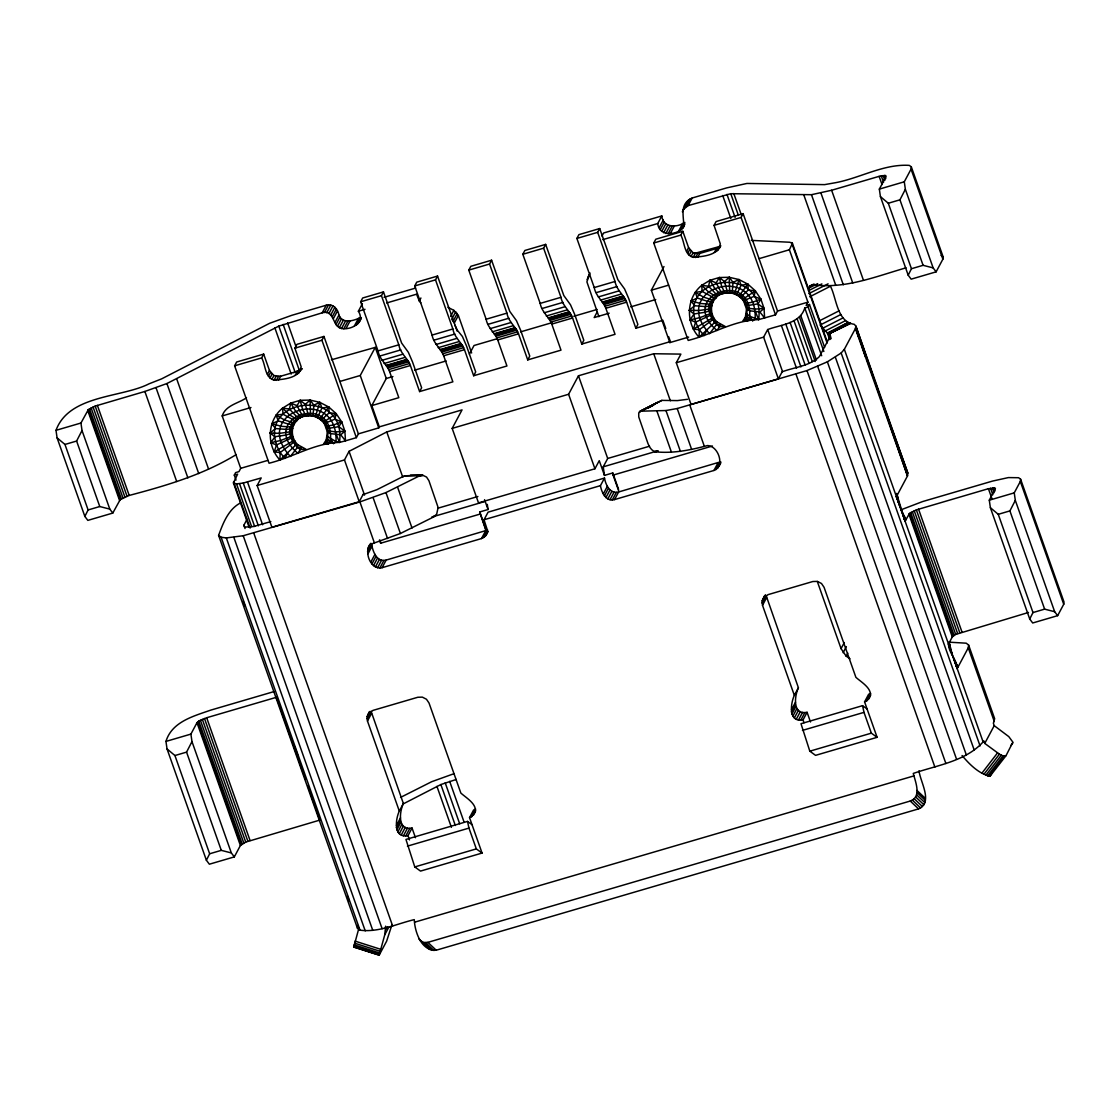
<?xml version="1.0" encoding="UTF-8"?>
<svg xmlns="http://www.w3.org/2000/svg" width="1120" height="1120" viewBox="0 0 1120 1120"><rect width="100%" height="100%" fill="white"/><g stroke="black" fill="none" stroke-linecap="round" stroke-linejoin="round"><path stroke-width="1.5" d="M279.944 460.04C266.42 445.662 266.952 420.798 282.576 408.142L289.254 414.666L296.534 419.16L305.48 415.184L315.476 416.22L323.82 421.974L327.348 431.886L325.654 444.178C342.132 397.474 261.996 414.456 300.034 449.47L305.97 449.218L297.976 444.836L295.19 445.55L279.944 460.04L280.14 452.564C250.558 398.706 347.256 384.86 339.5 442.4C314.37 443.128 293.048 457.31 269.052 463.232L234.612 365.82L236.642 362.026L263.676 354.102L269.458 370.482L273.938 375.55L280.672 376.222L297.304 371.35L301.07 369.04C296.786 378.602 283.276 379.26 274.092 380.142C264.642 377.496 265.692 364.882 261.646 357.896L263.676 354.102M699.09 337.246C685.566 322.868 686.098 297.99 701.722 285.334L708.4 291.858L715.68 296.352L724.626 292.39L734.636 293.412L742.966 299.166L746.508 309.078L744.8 321.384C761.278 274.68 681.142 291.662 719.194 326.676L725.13 326.41L717.136 322.042L714.35 322.756L699.09 337.246L699.3 329.756C669.718 275.912 766.402 262.052 758.646 319.606C733.516 320.32 712.208 334.502 688.198 340.438L653.758 243.012L655.788 239.218L682.822 231.294L688.604 247.674L693.084 252.742L699.818 253.428L716.45 248.542L720.216 246.232C715.932 255.794 702.422 256.452 693.238 257.348C683.802 254.688 684.838 242.088 680.792 235.102L682.822 231.294M328.174 444.122L327.866 439.432L325.878 440.44L328.174 444.122L330.358 441.546C335.538 390.124 256.368 418.306 297.864 453.278L301.7 447.524L297.304 447.566L290.374 456.47C249.06 411.698 338.212 383.852 336.028 441.616L333.55 443.548L327.866 439.432L327.194 436.282L336.028 441.616L339.5 442.4L345.478 440.846L356.37 437.654L358.4 433.86L378.77 427.882L379.316 426.874L670.39 341.586L668.654 336.686M747.334 321.314L747.012 316.624L745.038 317.632L747.334 321.314L749.518 318.752C754.684 267.33 675.514 295.498 717.01 330.484L720.86 324.716L716.45 324.758L709.534 333.662C668.206 288.89 757.372 261.044 755.174 318.808L752.696 320.74L747.012 316.624L746.34 313.474L750.05 316.456L758.646 319.606L775.516 314.846L777.546 311.052L807.912 302.162L789.39 249.76L792.414 243.292L789.726 242.242L751.324 240.38M896.924 494.354L897.484 496.3L896.896 495.446L896.42 496.664L898.408 500.5L896.532 493.43L905.1 521.22L909.524 513.394L916.356 509.88L988.414 488.698L995.442 488.222L989.296 500.192L990.374 507.696L1029.728 619.024L1032.696 622.986L1057.644 615.664L1063.734 604.268L1064 601.986L1020.6 479.192L1018.57 477.722L1008.378 477.582L992.474 481.096L922.614 501.564L900.606 509.964M902.188 512.54L905.1 521.22L905.422 518.294L901.264 510.328M953.358 657.678L957.194 668.57C957.572 660.38 948.416 652.848 948.5 644.014L948.976 642.796L952.504 655.284M310.52 415.058L300.706 416.584L296.562 420.91L294.896 420.7L282.996 414.204L282.576 408.142L290.78 403.074L300.174 400.33L310.086 400.078L310.52 415.058L320.012 418.572L326.62 426.174L333.522 424.984L341.726 421.932L344.89 431.2L345.478 440.846L340.76 434.798L331.086 433.664L327.348 431.886L328.216 430.892L335.888 431.928L344.89 431.2L338.856 426.664L329.798 428.134L326.34 427.546L326.62 426.174M729.68 292.264L719.866 293.79L715.708 298.102L714.042 297.892L702.156 291.41L701.722 285.334L709.94 280.28L719.32 277.522L729.232 277.284L729.68 292.264L739.172 295.778L745.766 303.38L752.682 302.19L760.886 299.138L764.036 308.406L764.624 318.038L759.906 311.99L750.246 310.856L746.508 309.078L747.376 308.084L755.034 309.12L764.036 308.406L758.016 303.856L748.958 305.34L745.486 304.752L745.766 303.38M488.138 531.412L485.254 536.256L481.488 538.566L382.102 567.686C370.58 570.108 363.944 552.552 370.02 544.208M367.01 718.83L371.07 711.242L403.368 803.488C399.448 811.832 397.194 830.872 412.048 828.044L407.988 835.646C393.134 838.474 395.388 819.42 399.308 811.09L367.472 721.042L367.15 716.618L369.488 711.494M590.058 273.014L586.894 281.834L598.906 316.708M683.088 209.72L688.128 205.604L730.758 193.704L811.468 194.698L831.628 190.26L879.13 176.344L885.654 175.504L886.102 176.442L879.34 189.112L880.418 196.616L908.194 275.198L911.162 279.16L936.11 271.852L942.872 259.182L943.138 256.9L911.316 166.838L909.286 165.382C883.848 163.744 860.188 178.038 835.688 182.672L824.6 184.632L746.914 183.456L726.74 187.88L692.174 198.002C678.944 203.798 684.068 216.734 683.76 226.828C677.544 235.578 659.05 237.146 657.748 223.538L661.808 215.936C662.998 227.808 676.9 227.99 684.838 222.432L680.778 230.034M762.048 603.092L766.108 595.504L798.406 687.75C794.486 696.094 792.232 715.134 807.086 712.306L803.026 719.908C788.172 722.736 790.426 703.682 794.346 695.352L762.51 605.304L762.174 600.88L764.526 595.756M297.304 447.566L297.976 444.836C291.27 438.816 290.22 427.574 296.562 420.91L296.534 419.16M716.45 324.758L717.136 322.042C710.416 316.022 709.38 304.78 715.708 298.102L715.68 296.352M906.052 267.834C875.63 276.514 845.026 289.31 812.672 284.676L809.62 286.23L808.556 290.668L821.87 283.892M919.002 770.798C920.402 782.39 933.366 802.144 918.554 808.892L436.198 950.222C421.19 951.356 414.75 931.476 414.274 919.632C396.55 923.846 378.644 932.666 360.024 930.174L357.49 928.34L218.596 535.402C222.978 523.418 228.382 508.97 240.786 502.796M249.144 527.366L233.422 482.902L237.608 474.152L234.29 475.132L236.026 480.074M247.044 519.302L243.88 525.224L244.762 527.114L253.596 526.512L270.816 521.612M357.49 928.34L357.826 925.484M936.11 271.852L933.142 267.89L905.366 189.294L904.288 181.804L911.05 169.134L911.316 166.838M1057.644 615.664L1054.676 611.716L1015.322 500.374L1014.244 492.87L1020.334 481.474L1020.6 479.192M809.76 296.786L830.452 286.244C836.64 298.088 836.85 321.958 854.224 324.296L855.862 326.06L907.844 473.102L907.494 475.93L896.42 496.664L900.41 507.934M954.282 659.89L957.194 668.57L968.254 647.836L968.604 645.022L966.196 643.188L949.158 642.18M962.08 755.524C969.304 764.148 978.754 773.766 989.982 776.216L1006.026 755.664L1012.9 742.168L1008.798 736.624L994.224 725.662L993.37 723.254L994.658 718.69L968.604 645.022M391.86 925.05L386.624 941.206L379.162 955.178L353.752 947.072L358.876 928.242M379.162 955.178L384.776 934.724L385.602 926.17M308.476 415.66L305.354 404.348L310.086 400.078L313.866 405.16L313.012 416.094M727.636 292.852L724.5 281.554L729.232 277.284L733.012 282.366L732.172 293.286M855.4 328.58L855.862 326.06L907.494 475.93L855.4 328.58L844.34 349.314L841.162 352.996L827.372 361.83L806.988 370.566L677.194 408.52L665.966 410.536L640.178 411.194L638.722 413.28L638.75 416.934L648.004 443.604C649.432 447.104 651.77 451.178 655.83 451.864C673.4 453.6 690.648 450.016 707.504 445.564C718.312 445.802 725.382 466.116 713.93 470.47L614.558 499.59C606.088 502.012 601.552 492.408 600.446 485.646L604.506 478.058C605.612 484.806 610.148 494.41 618.604 491.988L720.048 461.958L715.988 469.56M293.076 437.29L276.472 444.948L274.246 451.906L292.292 441.42L293.076 437.29L290.584 436.73L280.49 440.524L270.872 442.694L274.89 436.758L286.328 434.994L292.236 432.936L290.164 431.83L279.874 433.314L270.046 433.062L275.506 428.554L286.748 429.422L292.558 428.554L291.074 427.056L281.218 426.286L271.838 423.668L278.264 420.868L288.624 424.2L294.042 424.452L293.244 422.73L284.41 419.916L276.108 415.17L282.996 414.204M712.236 314.496L695.618 322.14L693.392 329.098L711.452 318.612L712.236 314.496L709.73 313.936L699.636 317.716L690.018 319.9L694.036 313.964L705.488 312.2L711.382 310.128L709.31 309.036L699.02 310.506L689.206 310.268L694.652 305.746L705.908 306.614L711.718 305.76L710.22 304.262L700.364 303.478L690.984 300.874L697.424 298.06L707.784 301.392L713.188 301.658L712.39 299.936L703.556 297.122L695.268 292.362L702.156 291.41M419.888 940.394L423.514 942.48L427.896 942.354L910.252 801.038C922.012 796.81 915.348 781.718 913.262 773.43C937.188 765.142 966.658 761.222 983.906 740.978L984.76 743.4L999.432 754.18L1002.988 755.902L1006.026 755.664M299.964 418.152L296.184 416.15L289.394 409.024L290.78 403.074L297.01 405.664L301.364 413.868L304.024 416.36M719.124 295.344L715.344 293.356L708.54 286.23L709.94 280.28L716.17 282.87L720.524 291.06L723.184 293.552M315.476 416.22L319.844 402.36L310.086 400.078M734.636 293.412L738.99 279.552L729.232 277.284M324.226 423.556L334.908 419.174L336.224 413.672L328.762 406.994L319.844 402.36L313.866 405.16M743.386 300.762L754.054 296.38L755.384 290.878L747.908 284.186L738.99 279.552L733.012 282.366M299.04 372.834L301.154 366.73L294.91 348.152L296.94 344.358L323.96 336.434L358.4 433.86M356.44 325.066L360.486 317.464C353.976 320.824 342.398 324.24 338.912 315.056C338.058 309.092 332.654 303.282 326.256 305.214L291.69 315.35L269.654 323.274L161.658 378.854L148.932 383.866C121.45 397.894 69.104 394.618 56 430.332L57.078 437.836L84.854 516.418L87.836 520.38L112.784 513.072L109.802 509.11L82.026 430.528L80.948 423.024L88.34 409.612L95.186 406.098L144.872 391.468L166.922 383.53L278.81 326.116L322.196 312.816C334.348 309.246 332.22 326.41 341.516 328.524C351.344 330.288 365.694 322.42 358.358 311.248L362.418 303.66M486.528 534.45L487.382 530.152L484.022 519.764L488.082 512.162L604.506 478.058M686.42 204.218L687.148 202.132M718.2 250.026L720.314 243.922L714.056 225.358L716.086 221.55L743.12 213.64L777.546 311.052M290.584 436.73L292.236 432.936M709.73 313.936L711.382 310.128M317.338 417.634L321.972 408.058L319.844 402.36M736.484 294.826L741.132 285.25L738.99 279.552M287.28 453.516L284.97 458.444L280.14 452.564L274.246 451.906M706.426 330.708L704.13 335.636L699.3 329.756L693.392 329.098M84.854 516.418L88.116 509.95L64.96 444.458L57.078 437.836M307.776 785.68L319.928 820.064L245.728 842.086L240.394 845.502L234.318 856.898L209.37 864.206L206.388 860.244L209.65 853.776L174.93 755.538L167.034 748.916L165.956 741.412C171.934 721.7 193.592 716.156 210.714 710.136L273.924 691.614M908.194 275.198L911.442 268.73L888.3 203.238L880.418 196.616M1029.728 619.024L1032.99 612.556L998.256 514.318L990.374 507.696M64.96 444.458L76.608 441.042L82.026 430.528M174.93 755.538L186.564 752.122L191.982 741.594L190.904 734.104L196.994 722.694L198.786 721.112L206.668 717.738L276.528 697.27L305.452 779.128M888.3 203.238L899.948 199.822L905.366 189.294M998.256 514.318L1009.904 510.902L1015.322 500.374M112.784 513.072L120.176 499.66L129.206 495.432C166.25 485.66 203.28 474.754 236.208 454.608M234.29 475.132L235.634 472.598L238.966 471.618L240.716 468.328L222.194 415.94C225.61 405.202 238.364 403.424 246.498 397.768M267.428 374.276L269.458 370.482M268.464 376.306L270.494 372.512M269.99 378.042L272.02 374.248M271.908 379.344L273.938 375.55M274.092 380.142L276.122 376.348M276.388 380.38L278.418 376.572M278.642 380.03L280.672 376.222M322.196 312.816L326.256 305.214M324.45 312.466L328.51 304.864M326.746 312.69L330.792 305.102M295.274 375.158L297.304 371.35M328.93 313.488L332.976 305.886M297.332 374.248L299.348 370.44L283.164 324.408M300.3 371.028L301.658 368.494M330.848 314.804L334.908 307.202M332.374 316.526L336.434 308.938M333.41 318.57L337.456 310.968M294.91 348.152L321.93 340.242L323.96 336.434M334.852 322.658L338.912 315.056M335.888 324.688L339.948 317.1M337.414 326.424L341.474 318.822M339.332 327.726L343.392 320.138M363.286 494.088L359.226 501.69L271.908 527.268L257.152 485.52L261.198 477.932L243.264 483.042L236.516 483.91L233.422 482.902M341.516 328.524L345.576 320.936M343.812 328.762L347.872 321.16M346.066 328.412L350.126 320.81M379.316 426.874L371.798 405.594L398.818 397.67L389.606 371.616C386.694 364.154 379.428 359.324 378.014 350.91L360.654 301.784L362.684 297.99L383.474 291.9L401.632 343.056L408.366 352.338L412.426 361.732L421.638 387.772L419.608 391.58L410.396 365.526C407.484 358.064 400.218 353.234 398.818 344.82L381.444 295.694L383.474 291.9M354.382 325.976L358.442 318.374M358.148 323.652L361.396 317.576M359.408 321.846L361.032 318.808M339.878 381.458L360.248 375.494L375.27 347.382L386.26 378.49L371.798 405.594M419.608 391.58L452.872 381.836L443.674 355.782C440.762 348.32 433.482 343.49 432.082 335.076L414.722 285.95L416.738 282.156L437.542 276.066L457.184 331.184M420.826 302.764L419.3 301.028L420.924 297.99M414.722 285.95L435.512 279.86L437.542 276.066M257.152 485.52L344.47 459.942L349.062 451.332L386.778 431.956L462.042 409.892L452.172 428.386L478.506 502.88L594.93 468.776L599.256 460.67L604.464 475.398L612.78 472.962L618.576 489.342M435.512 279.86L452.872 328.972C454.272 337.4 461.552 342.216 464.464 349.692L473.662 375.746L506.94 365.988L497.728 339.948C494.816 332.472 487.536 327.642 486.136 319.228L468.776 270.116L470.806 266.322L491.596 260.218L509.754 311.374L516.474 320.67L520.548 330.05L529.76 356.104L527.73 359.898L518.518 333.844C515.606 326.382 508.34 321.552 506.926 313.138L489.566 264.026L491.596 260.218M450.618 316.428L453.866 310.352L447.86 307.272M455.784 311.654L451.738 319.256L454.3 323.022L458.346 315.434L453.866 310.352M453.264 320.992L457.324 313.39M469.42 354.13L474.026 345.506L497.308 338.688M527.73 359.898L560.994 350.154L551.782 324.1C548.87 316.638 541.604 311.808 540.19 303.394L522.83 254.282L524.86 250.474L545.65 244.384L563.808 295.54L570.528 304.836L574.602 314.216L583.814 340.27L581.784 344.064L572.572 318.01C569.66 310.548 562.394 305.718 560.98 297.304L543.62 248.178L545.65 244.384M367.668 549.332L370.916 543.256M367.542 551.544L371.588 543.956C372.694 551.194 376.67 562.618 386.162 560.084L487.606 530.068L483.546 537.656M368.004 553.756L372.064 546.154M370.902 561.932L374.948 554.344M371.924 563.976L375.984 556.374M473.662 375.746L475.692 371.938L466.494 345.884L462.42 336.504L457.338 330.232L454.902 325.178M373.464 565.698L377.51 558.11M375.382 567.014L379.442 559.412M377.566 567.812L381.612 560.21M379.862 568.036L383.908 560.448M382.102 567.686L386.162 560.084M581.784 344.064L615.048 334.32L605.836 308.266C602.924 300.804 595.658 295.974 594.244 287.56L576.884 238.434L578.914 234.64L599.704 228.55L617.862 279.692L624.596 288.988L628.656 298.382L637.868 324.422L635.838 328.23L626.626 302.176C623.714 294.714 616.448 289.884 615.034 281.47L597.674 232.344L599.704 228.55M601.972 236.04L603.596 233.002L661.808 215.936M587.748 277.536L589.372 274.498M587.02 279.622L589.456 275.058M367.15 716.618L369.586 712.054M367.472 721.042L371.532 713.44M597.24 311.836L594.174 317.576L609.14 313.194M481.488 538.566L485.548 530.978M485.254 536.256L487.69 531.692M452.172 428.386L568.596 394.268L578.466 375.788L653.73 353.738L680.89 354.116L676.298 362.726L691.054 404.474L778.386 378.882L782.432 371.294L767.676 329.546C780.57 324.66 799.946 323.806 804.79 307.986L808.122 307.006L809.48 304.472L824.614 347.298M659.19 227.626L663.25 220.038M660.226 229.67L664.286 222.068M661.752 231.392L665.812 223.804M663.684 232.708L667.73 225.106M665.854 233.506L669.914 225.904M668.15 233.73L672.21 226.128M670.404 233.38L674.464 225.778M682.36 211.806L688.408 200.326M686.07 206.514L690.13 198.912M688.128 205.604L692.174 198.002M678.72 230.944L682.78 223.342M682.5 228.634L684.922 224.07M688.66 337.092L669.858 342.608L651.336 290.206L663.978 266.546M686.574 251.468L688.604 247.674M687.61 253.512L689.64 249.704M689.136 255.234L691.166 251.44M691.068 256.55L693.084 252.742M693.238 257.348L695.268 253.54M399.308 811.09L403.368 803.488M695.534 257.572L697.564 253.778M697.788 257.222L699.818 253.428M396.452 825.468L400.498 817.88M396.312 827.694L400.372 820.092M396.774 829.892L400.834 822.29M397.81 831.936L401.87 824.334M399.336 833.658L403.396 826.056M401.268 834.974L405.314 827.372M714.42 252.35L716.45 248.542M403.438 835.772L407.498 828.17M716.478 251.44L718.508 247.646M720.398 246.26L694.064 253.554M405.734 835.996L409.794 828.394M719.46 248.234L720.804 245.7M604.464 475.398L603.232 466.83L607.698 458.472L649.516 446.222M669.858 342.608L670.39 341.586M714.056 225.358L741.09 217.434L743.12 213.64M603.344 493.836L607.404 486.234M604.38 495.866L608.426 488.278M605.906 497.602L609.966 490M607.824 498.904L611.884 491.316M610.008 499.702L614.068 492.114M612.304 499.94L616.364 492.338M614.558 499.59L618.604 491.988M385.7 929.642L387.282 926.688M384.776 934.724L388.724 927.332M469.532 817.614L473.592 810.012L475.65 809.102L471.59 816.704L469.532 817.614L482.062 853.062L420.518 871.094L414.778 866.922L405.958 839.44L467.502 821.408L472.038 824.698M471.59 816.704L475.734 810.74M676.298 362.726L763.616 337.134L767.676 329.546M713.93 470.47L717.99 462.868M717.71 468.146L720.958 462.07M718.97 466.354L720.594 463.302M807.912 302.162L806.148 305.452L809.48 304.472M762.174 600.88L765.422 594.804M762.51 605.304L766.57 597.702M794.346 695.352L798.406 687.75M791.476 709.73L795.536 702.142M791.35 711.956L795.41 704.354M791.812 714.154L795.872 706.552M792.848 716.198L796.908 708.596M794.374 717.92L798.434 710.332M796.292 719.236L800.352 711.634M798.476 720.034L802.536 712.432M800.772 720.258L804.832 712.656M850.024 658.784L846.174 656.18L841.05 648.634L844.298 642.558M843.122 652.708L846.37 646.632M846.174 656.18L847.798 653.128M864.57 701.876L868.63 694.274L870.674 693.364L866.614 700.966L864.57 701.876L877.1 737.324L815.556 755.356L809.816 751.184L800.996 723.702L862.54 705.67L867.076 708.96M866.614 700.966L870.772 695.002M1028.496 612.458L955.682 634.424L952.294 636.93L948.5 644.014L951.734 652.778M984.76 743.4L994.224 725.662M992.068 772.926L989.982 776.216M297.01 405.664L300.174 400.33L305.354 404.348M716.17 282.87L719.32 277.522L724.5 281.554M338.856 426.664L341.726 421.932L336.224 413.672L329.154 412.832L321.16 420.182M758.016 303.856L760.886 299.138L755.384 290.878L748.3 290.024L740.306 297.374M323.498 444.08L325.878 440.44M742.644 321.272L745.038 317.632M368.396 547.246L371.378 544.04L400.414 533.498L433.65 516.95L436.688 514.094L438.116 507.486L428.918 480.69L426.552 477.064L422.996 475.356L404.418 475.818L376.992 489.65L363.02 494.606M367.864 714.532L372.904 710.416L417.816 697.256L422.352 697.13L426.454 699.244L429.016 703.01L460.852 793.058C466.354 798.126 480.676 805.98 473.298 815.304M762.902 598.794L767.942 594.678L812.84 581.518L817.39 581.392L821.492 583.506L824.054 587.272L855.89 677.32C861.392 682.388 875.714 690.242 868.336 699.566M321.972 408.058L328.762 406.994L320.012 418.572M741.132 285.25L747.908 284.186L739.172 295.778M290.164 431.83L292.558 428.554M709.31 309.036L711.718 305.76M982.072 772.968L997.542 752.892M983.976 774.256L999.432 754.18M985.824 775.278L1001.294 755.202M1010.73 745.682L1012.788 743.008M987.518 775.978L1002.988 755.902M988.932 776.3L1004.402 756.224M295.19 445.55L295.036 441.35L280.14 452.564M714.35 322.756L714.182 318.556L699.3 329.756M291.074 427.056L294.042 424.452M710.22 304.262L713.188 301.658M340.76 434.798L344.89 431.2M759.906 311.99L764.036 308.406M336.224 413.672L323.82 421.974M755.384 290.878L742.966 299.166M647.836 408.226L653.926 404.852L639.282 411.992L661.864 400.386L677.432 400.596L687.568 399.294M829.696 339.612L827.372 333.032L828.254 333.466L848.078 322.504L827.372 333.032L820.092 325.066L840.798 314.538M293.244 422.73L296.562 420.91M712.39 299.936L715.708 298.102M828.254 333.466L849.268 323.022L828.254 333.466L829.976 338.394M400.554 797.412L431.69 781.704L453.726 773.78M403.396 803.81L440.86 784.546L456.218 779.464M218.596 535.402L221.116 537.236L226.324 537.922L243.222 535.738L359.912 501.914L385.952 492.576L419.188 476.014L422.996 475.356L419.678 475.454M661.864 400.386L640.178 411.194L657.44 402.374M655.83 451.864L657.832 450.828L654.444 451.57M809.62 286.23L814.058 283.976M808.808 288.148L817.684 283.626M808.878 293.608L828.1 283.822M819.91 320.586L839.132 310.8M822.276 328.468L842.982 317.926M824.782 331.212L845.488 320.67M829.01 333.788L850.556 323.344L829.01 333.788L830.76 338.716L829.01 333.788L849.94 323.232M293.762 372.652L302.26 368.928M433.65 516.95L432.208 516.936L435.33 515.76M360.654 301.784L381.444 295.694M468.776 270.116L489.566 264.026M522.83 254.282L543.62 248.178M576.884 238.434L597.674 232.344M384.034 297.318L415.632 288.064M358.358 311.248L365.008 309.302M386.638 302.974L416.57 294.196L419.3 301.028M602.854 239.624L657.748 223.538M234.612 365.82L261.646 357.896M653.758 243.012L680.792 235.102M56 430.332L80.948 423.024M879.34 189.112L904.288 181.804M331.464 359.786L375.27 347.382M378.014 350.91L398.818 344.82M432.082 335.076L452.872 328.972M486.136 319.228L506.926 313.138M540.19 303.394L560.98 297.304M594.244 287.56L615.034 281.47M380.002 355.992L400.806 349.902M434.07 340.144L454.86 334.054M488.124 324.31L508.914 318.22M542.178 308.476L562.968 302.386M596.232 292.642L617.022 286.552M382.088 360.29L402.878 354.2M436.142 344.456L456.932 338.366M490.21 328.622L511 322.518M544.264 312.774L565.054 306.684M598.318 296.94L619.108 290.85M384.132 363.524L404.922 357.434M438.186 347.69L458.976 341.6M492.24 331.842L513.03 325.752M546.294 316.008L567.084 309.918M600.362 300.174L621.152 294.084M385.98 365.47L406.77 359.38M440.034 349.622L460.824 343.532M494.088 333.788L514.878 327.698M548.142 317.954L568.932 311.864M602.21 302.12L623 296.016M386.428 365.792L407.218 359.702M440.482 349.958L461.272 343.868M494.55 334.124L515.34 328.034M548.604 318.276L569.394 312.186M602.658 302.442L623.448 296.352M387.17 366.576L407.96 360.486M441.224 350.728L462.014 344.638M495.278 334.894L516.068 328.804M549.346 319.06L570.136 312.97M603.4 303.226L624.19 297.122M222.194 415.94L250.964 407.512M651.336 290.206L668.57 285.166M759.024 258.664L789.39 249.76M387.982 367.864L408.772 361.774M442.036 352.03L462.826 345.94M496.104 336.182L516.894 330.092M550.158 320.348L570.948 314.258M604.212 304.514L625.002 298.424M388.822 369.586L409.612 363.496M442.876 353.752L463.666 347.662M496.93 337.904L517.72 331.814M550.984 322.07L571.774 315.98M605.052 306.236L625.842 300.146M520.59 331.87L552.202 322.602M573.818 316.274L597.114 309.456M389.606 371.616L410.396 365.526M443.674 355.782L464.464 349.692M497.728 339.948L518.518 333.844M551.782 324.1L572.572 318.01M605.836 308.266L626.626 302.176M386.26 378.49L392.91 376.544M414.54 370.202L446.138 360.948M630.77 306.852L655.718 299.544M635.838 328.23L662.872 320.306L665.756 328.496M88.116 509.95L99.764 506.534L109.802 509.11M911.442 268.73L923.09 265.314L933.142 267.89M240.716 468.328L267.876 460.376M782.166 371.798C794.416 367.178 809.564 366.198 819.378 356.622L830.452 335.888L829.598 334.012L830.76 337.288M437.752 508.256L477.89 496.496M432.208 516.936L485.156 501.424M603.232 466.83L657.832 450.828M486.402 532.098L479.724 511.952L488.04 509.516L487.298 504.364M379.484 539.938L380.646 543.214L480.032 514.094M618.884 491.484L613.088 475.104L712.474 445.998M484.022 519.764L600.446 485.646M165.956 741.412L190.904 734.104M989.296 500.192L1014.244 492.87M209.65 853.776L221.298 850.36L231.336 852.936L234.318 856.898M1032.99 612.556L1044.624 609.14L1054.676 611.716M407.428 846.132L468.972 828.1L467.502 821.408M802.466 730.394L863.996 712.362L862.54 705.67M414.778 866.922L476.322 848.89L482.062 853.062M809.816 751.184L871.346 733.152L877.1 737.324M415.128 922.04L914.116 775.838M711.452 318.612L714.182 318.556M292.292 441.42L295.036 441.35M404.418 475.818L421.05 475.384L410.452 475.132M701.722 285.334L708.54 286.23M282.576 408.142L289.394 409.024M355.068 941.122L380.478 949.228M354.494 943.138L379.904 951.23M354.046 944.832L379.456 952.938M353.766 946.12L379.176 954.212M355.6 947.198L377.846 954.282M353.654 946.876L379.078 954.982M690.018 319.9L695.618 322.14M270.872 442.694L276.472 444.948M754.054 296.38L760.886 299.138M334.908 419.174L341.726 421.932M941.122 255.43L943.138 256.9M689.206 310.268L694.036 313.964M270.046 433.062L274.89 436.758M719.866 293.79L714.546 288.064L709.94 280.28M300.706 416.584L295.4 410.872L290.78 403.074M916.972 790.44L925.274 798.308M917.098 792.638L925.4 800.492M916.65 794.85L924.952 802.704M915.656 796.922L923.958 804.79M914.186 798.728L922.488 806.582M912.352 800.128L920.654 807.996M910.252 801.038L918.554 808.892M427.896 942.354L436.198 950.222M425.684 942.704L433.986 950.572M423.514 942.48L431.816 950.348M418.67 938.658L426.972 946.526M421.54 941.696L429.842 949.55M905.422 518.294L905.576 520.002L903.952 516.04L905.1 521.22L903.112 514.458M957.502 665.644L957.656 667.352L956.046 663.39L957.194 668.57L955.192 661.808M690.984 300.874L694.652 305.746M271.838 423.668L275.506 428.554M724.626 292.39L721.574 286.006L719.32 277.522M305.48 415.184L302.414 408.814L300.174 400.33M750.05 316.456L752.696 320.74M330.89 439.264L333.55 443.548M745.486 304.752L747.376 308.084M326.34 427.546L328.216 430.892M898.968 502.908L896.42 496.664L899.64 505.428M951.062 650.258L948.5 644.014L950.502 647.85L948.976 642.796L950.012 645.61M755.426 311.752L758.646 319.606M336.28 434.56L339.5 442.4M695.268 292.362L697.424 298.06M276.108 415.17L278.264 420.868M896.896 495.446L897.918 498.26M855.988 329.196L866.012 357M867.188 360.262L907.844 473.102M911.05 169.134L942.872 259.182M1020.334 481.474L1063.734 604.268M899.948 199.822L923.09 265.314M1009.904 510.902L1044.624 609.14M884.618 175.364L885.766 178.64M993.902 487.718L995.05 490.994M883.106 175.476L884.842 180.376M992.39 487.816L994.126 492.73M881.244 175.798L883.554 182.35M990.528 488.152L992.838 494.704M879.13 176.344L882.028 184.534M988.414 488.698L991.886 498.512M831.628 190.26L863.464 280.308M820.932 193.018L852.768 283.066M811.468 194.698L843.29 284.746M968.254 647.836L994.294 721.518M918.554 509.166L961.968 631.96M916.356 509.88L959.756 632.674M803.894 195.16L835.73 285.208M914.214 510.72L957.628 633.514M912.282 511.63L955.682 634.424M910.672 512.54L954.086 635.334M909.524 513.394L952.924 636.188M908.894 514.136L952.294 636.93M844.34 349.314L983.234 742.252M841.162 352.996L980.07 745.948M835.38 357.266L974.274 750.218M792.414 243.292L827.288 341.95M791.546 242.564L827.134 343.042M808.122 307.006L823.844 351.484M827.372 361.83L966.266 754.768M804.79 307.986L821.674 355.74M800.744 315.574L816.452 360.052M817.684 366.366L956.578 759.304M799.47 317.058L815.192 361.522M797.16 318.766L812.294 361.592M793.954 320.586L809.088 363.412M790.076 322.406L805.21 365.218M806.988 370.566L945.882 763.518M785.792 324.086L800.94 366.898M781.396 325.514L796.53 368.34M733.782 193.522L741.356 214.928M741.09 217.434L775.516 314.846M795.984 374.15L934.892 767.102M730.758 193.704L738.318 215.11M726.964 194.376L735.112 217.434M722.694 195.482L730.842 218.526M763.616 337.134L778.386 378.882M863.996 712.362L871.346 733.152M817.32 581.518L841.05 648.634M807.086 712.306L810.502 721.98M803.026 719.908L804.02 722.736M689.836 405.258L704.298 446.194M677.194 408.52L691.656 449.456M653.73 353.738L670.348 400.75M665.966 410.536L680.442 451.458M656.922 411.138L671.398 452.074M578.466 375.788L607.698 458.472M568.596 394.268L594.93 468.776M458.346 315.434L471.632 352.982M484.568 499.688L488.04 509.516M479.724 511.952L486.668 531.594M386.778 431.956L402.822 477.344M360.248 375.494L378.77 427.882M397.572 487.13L412.034 528.066M385.952 492.576L400.414 533.498M321.93 340.242L356.37 437.654M373.1 497.616L387.576 538.552M349.062 451.332L364.546 495.124M359.912 501.914L374.374 542.85M344.47 459.942L359.226 501.69M468.972 828.1L476.322 848.89M287.63 322.938L296.366 347.648M449.68 781.368L464.142 822.304M445.2 782.838L459.676 823.76M278.81 326.116L295.106 372.218M440.86 784.546L455.336 825.482M274.904 327.964L291.2 374.066M436.94 786.394L451.416 827.33M412.048 828.044L415.464 837.718M407.988 835.646L409.5 839.902M247.478 481.95L262.612 524.762M243.264 483.042L258.398 525.854M239.526 483.7L254.66 526.526M236.516 483.91L251.65 526.722M253.75 533.022L392.644 925.96M233.548 481.754L250.152 528.094M243.88 525.224L245.042 528.528M243.222 535.738L382.116 928.69M233.87 537.418L372.764 930.356M176.708 378.924L208.53 468.972M226.324 537.922L365.232 930.874M166.922 383.53L198.744 473.592M221.116 537.236L360.024 930.174M243.236 601.3L244.972 606.214M294.742 747.026L297.64 755.202M347.41 896.014L349.146 900.928M156.058 387.814L187.88 477.876M144.872 391.468L176.708 481.516M97.384 405.384L129.206 495.432M206.668 717.738L250.068 840.532M95.186 406.098L127.008 496.146M204.47 718.452L247.87 841.246M93.044 406.938L124.866 497M202.328 719.292L245.728 842.086M91.098 407.848L122.934 497.896M200.382 720.202L243.796 842.996M89.502 408.758L121.338 498.806M198.786 721.112L242.186 843.906M88.34 409.612L120.176 499.66M87.71 410.354L119.546 500.402M197.624 721.966L241.038 844.76M196.994 722.694L240.394 845.502M191.982 741.594L231.336 852.936M76.608 441.042L99.764 506.534M186.564 752.122L221.298 850.36M167.034 748.916L206.388 860.244M857.108 332.542L858.83 337.498M861.7 345.758L865.732 357.322M896.812 493.962L897.092 494.788M956.774 664.594L957.656 667.352M904.68 517.244L905.576 520.002M949.186 642.138L949.578 643.664M612.78 472.962L613.088 475.104M380.24 540.358L380.646 543.214M747.908 284.186L748.3 290.024M328.762 406.994L329.154 412.832M905.604 518.924L905.198 518L905.604 518.924M957.698 666.274L957.278 665.35L957.698 666.274"/></g></svg>
